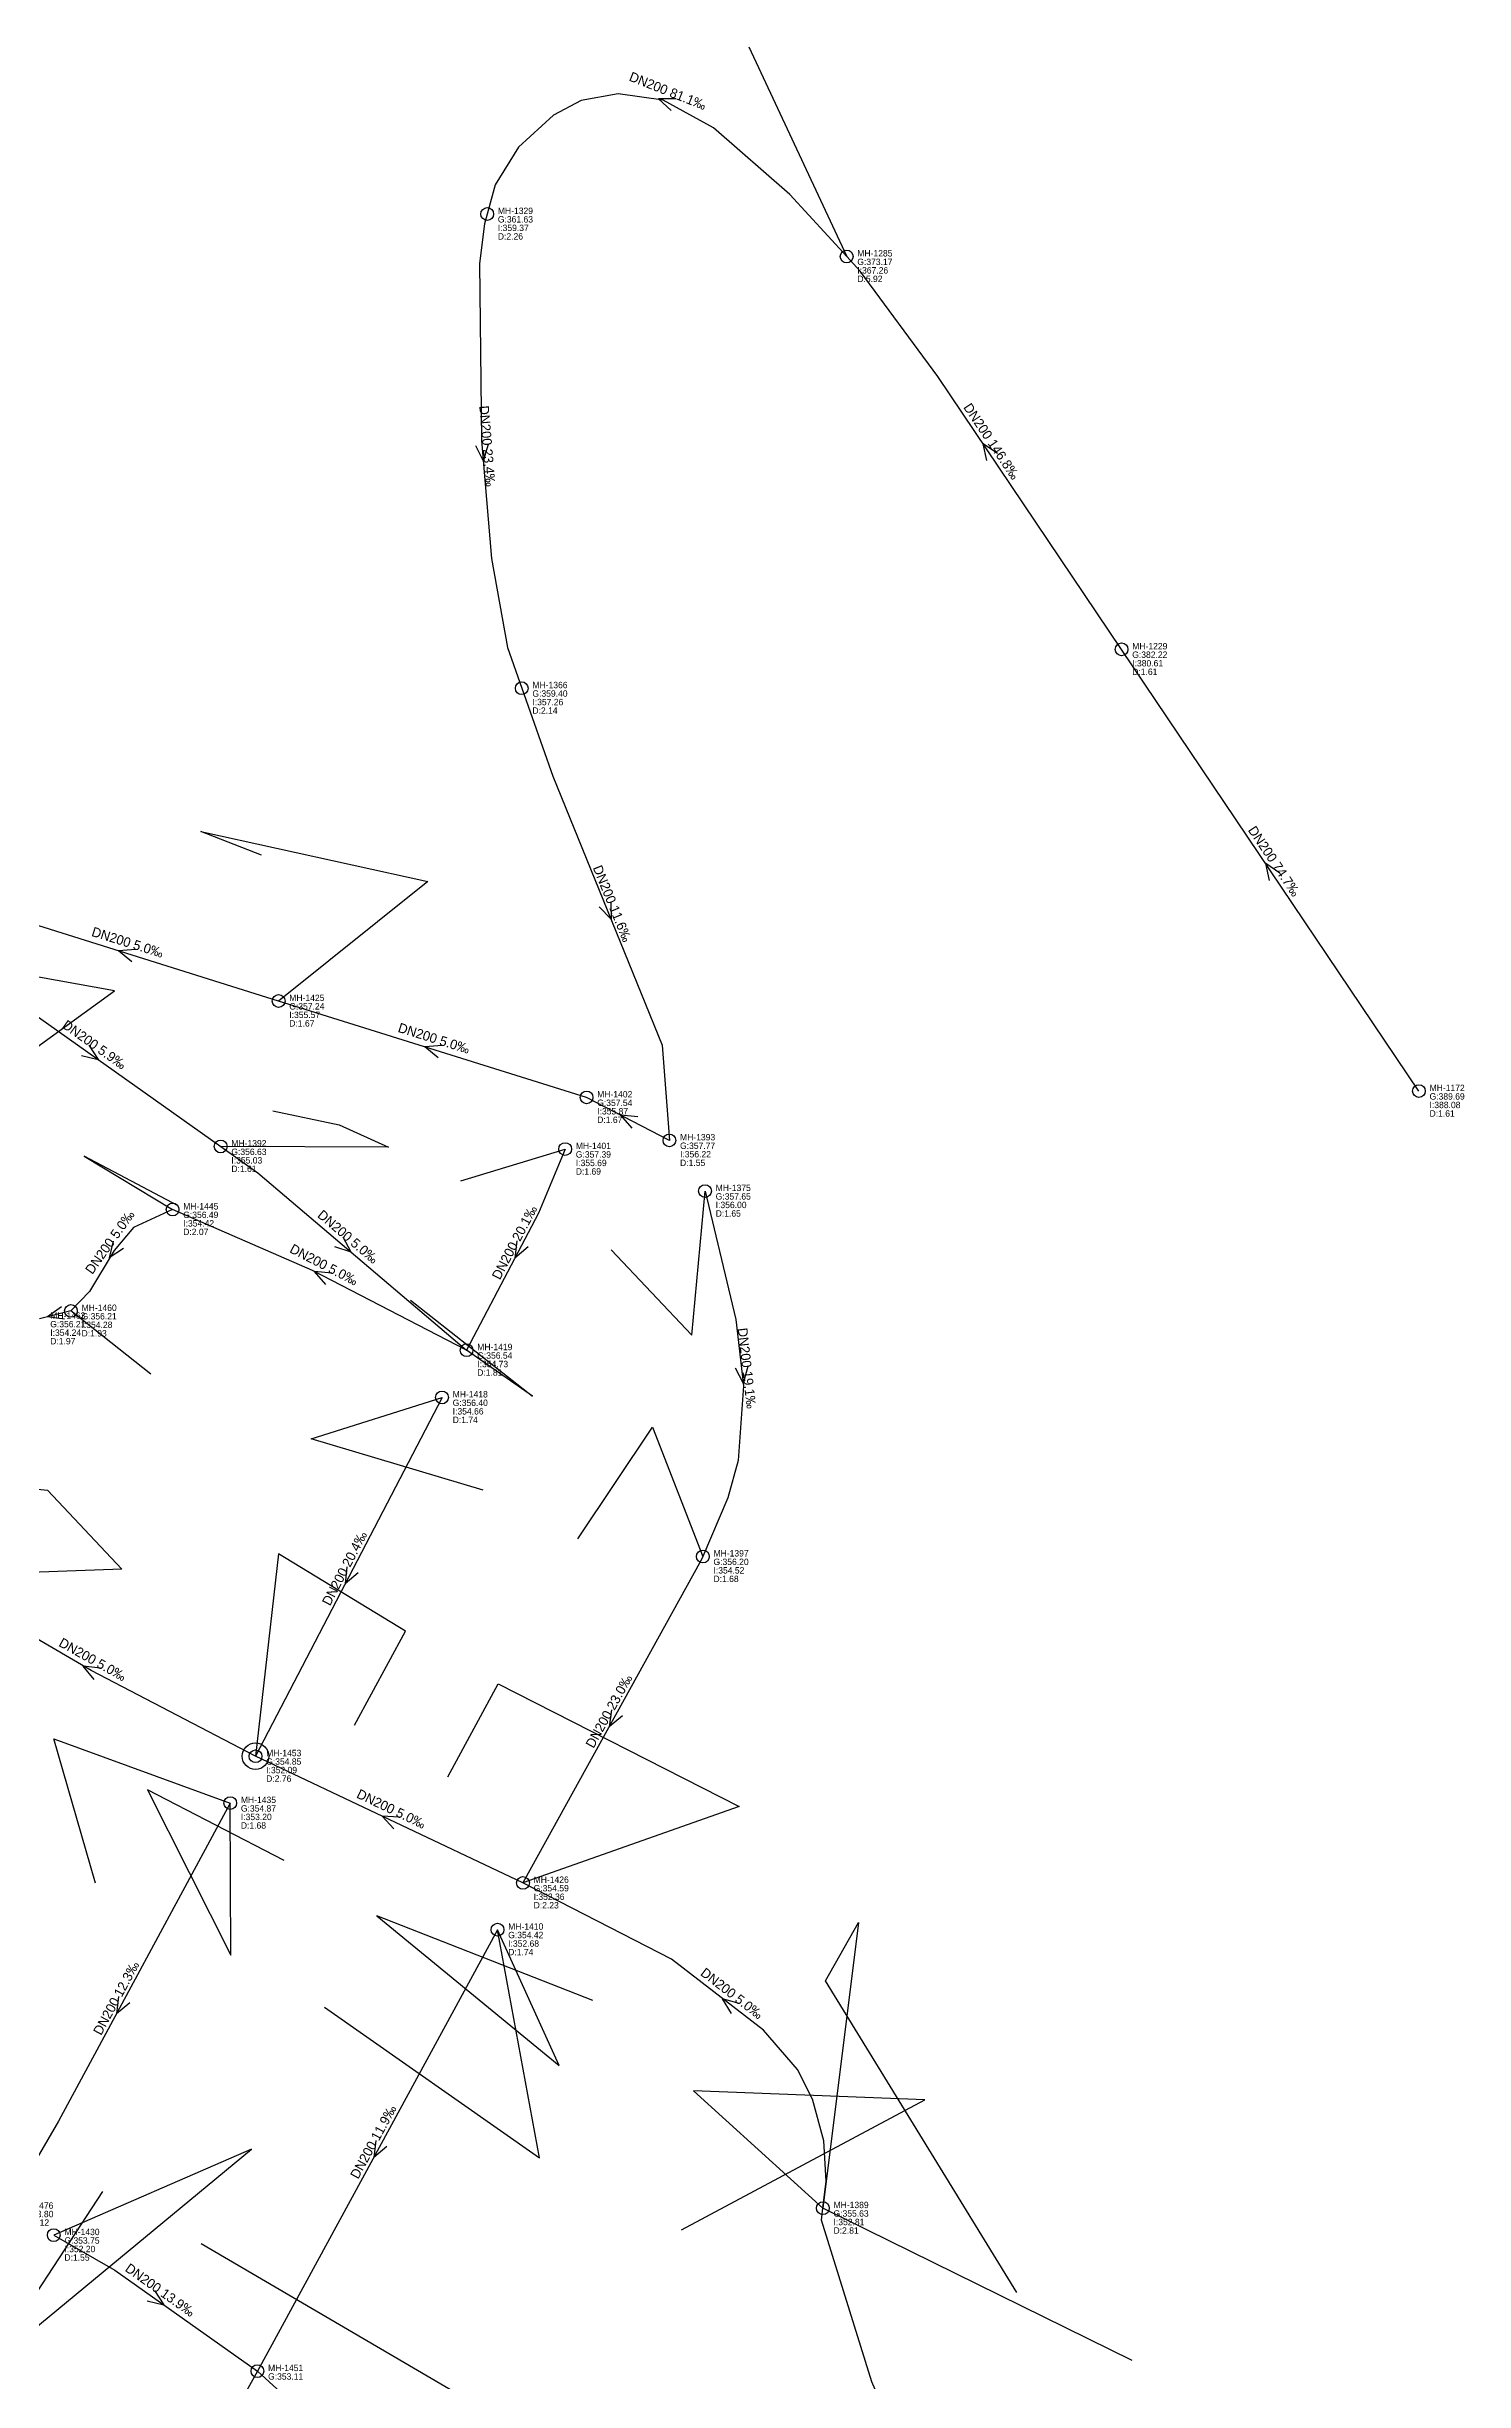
# Model space of a CAD drawing. Header units: metres. Extents: x 449900 to 451990, y 2566732 to 2570847.
# Drawn here: x 451014 to 451280.3, y 2567263.4 to 2567701.8 of the extents above; entities that cross this region are included whole.
import ezdxf
from ezdxf.enums import TextEntityAlignment as Align

# ---------------------------------------------------------------- set-up
doc = ezdxf.new("R2010")
doc.units = ezdxf.units.M
for name, color, linetype in [('SEW-DROP', 6, 'Continuous'), ('SEW-LABEL', 2, 'Continuous'), ('SEW-MH', 7, 'Continuous'), ('SEW-MH-LABEL', 8, 'Continuous'), ('SEW-PIPE-DN200', 3, 'Continuous'), ('SEW-RIDER', 8, 'Continuous')]:
    doc.layers.add(name, color=color, linetype=linetype)

msp = doc.modelspace()

# ---------------------------------------------------------------- linework, layer by layer
at = {"layer": 'SEW-DROP'}
msp.add_circle((451053.25, 2567380.76), 2.5, dxfattribs=at)
at = {"layer": 'SEW-LABEL'}
for p, q in [((451132.19, 2567692.06), (451128.96, 2567692.05)), ((451131.3, 2567689.83), (451128.96, 2567692.05)), ((451094.58, 2567626.94), (451096.02, 2567624.05)), ((451096.97, 2567627.14), (451096.02, 2567624.05)), ((451190.58, 2567624.1), (451189.9, 2567627.26)), ((451192.57, 2567625.44), (451189.9, 2567627.26)), ((451243.66, 2567545.24), (451242.98, 2567548.4)), ((451245.65, 2567546.58), (451242.98, 2567548.4)), ((451117.77, 2567540.31), (451120.01, 2567537.98)), ((451119.99, 2567541.22), (451120.01, 2567537.98)), ((451030.75, 2567532.27), (451027.53, 2567532.02)), ((451030.03, 2567529.98), (451027.53, 2567532.02)), ((451020.56, 2567512.36), (451023.7, 2567511.61)), ((451021.95, 2567514.32), (451023.7, 2567511.61)), ((451088.29, 2567514.24), (451085.07, 2567514)), ((451087.58, 2567511.95), (451085.07, 2567514)), ((451123.98, 2567498.7), (451121.87, 2567501.15)), ((451125.08, 2567500.83), (451121.87, 2567501.15)), ((451026.5, 2567477.52), (451025.75, 2567474.38)), ((451069.67, 2567478.33), (451071.17, 2567475.47)), ((451102.31, 2567477.54), (451101.98, 2567474.32)), ((451028.46, 2567476.14), (451025.75, 2567474.38)), ((451068.11, 2567476.5), (451071.17, 2567475.47)), ((451104.44, 2567476.42), (451101.98, 2567474.32)), ((451066.47, 2567469.33), (451064.35, 2567471.77)), ((451067.57, 2567471.46), (451064.35, 2567471.77)), ((451016.8, 2567465.18), (451014.19, 2567463.29)), ((451017.39, 2567462.86), (451014.19, 2567463.29)), ((451143.3, 2567453.68), (451144.83, 2567450.84)), ((451145.68, 2567453.95), (451144.83, 2567450.84)), ((451070.39, 2567416.33), (451070.07, 2567413.12)), ((451072.52, 2567415.23), (451070.07, 2567413.12)), ((451022.95, 2567395.17), (451020.91, 2567397.68)), ((451024.11, 2567397.27), (451020.91, 2567397.68)), ((451120.08, 2567389.5), (451119.68, 2567386.29)), ((451122.18, 2567388.34), (451119.68, 2567386.29)), ((451079.21, 2567367.14), (451077.01, 2567369.51)), ((451080.23, 2567369.31), (451077.01, 2567369.51)), ((451027.53, 2567335.61), (451027.16, 2567332.4)), ((451029.64, 2567334.47), (451027.16, 2567332.4)), ((451142.63, 2567332.44), (451140.98, 2567335.22)), ((451144.09, 2567334.34), (451140.98, 2567335.22)), ((451075.83, 2567308.61), (451075.45, 2567305.41)), ((451077.93, 2567307.47), (451075.45, 2567305.41)), ((451034.29, 2567280.42), (451036.05, 2567277.71)), ((451032.91, 2567278.46), (451036.05, 2567277.71))]:
    msp.add_line(p, q, dxfattribs=at)
at = {"layer": 'SEW-MH'}
for centre in [(451096.76, 2567670.41), (451164.27, 2567662.43), (451215.9, 2567588.64), (451103.25, 2567581.35), (451057.59, 2567522.6), (451115.42, 2567504.49), (451271.74, 2567505.68), (451046.71, 2567495.28), (451111.4, 2567494.79), (451130.98, 2567496.42), (451137.67, 2567486.9), (451037.67, 2567483.44), (451018.58, 2567464.39), (451092.89, 2567457.02), (451088.28, 2567448.14), (451137.26, 2567418.27), (451053.25, 2567380.76), (451048.5, 2567371.96), (451103.48, 2567356.97), (451098.7, 2567348.18), (451159.8, 2567295.88), (451015.36, 2567290.81), (451053.61, 2567265.27)]:
    msp.add_circle(centre, 1.2, dxfattribs=at)
at = {"layer": 'SEW-PIPE-DN200'}
for points in [[(451164.27, 2567662.43), (451153.6, 2567674.06), (451139.27, 2567686.6), (451129.81, 2567691.79), (451121.35, 2567692.98), (451114.43, 2567691.74), (451109.19, 2567688.98), (451102.64, 2567682.94), (451098.25, 2567675.87), (451096.76, 2567670.41)], [(451096.76, 2567670.41), (451096.26, 2567668.55), (451095.34, 2567661.12), (451095.71, 2567627.86), (451097.55, 2567605.69), (451100.55, 2567589.02), (451103.25, 2567581.35)], [(451215.9, 2567588.64), (451181.39, 2567639.9), (451166.82, 2567659.65), (451164.27, 2567662.43)], [(451271.74, 2567505.68), (451215.9, 2567588.64)], [(451103.25, 2567581.35), (451109.07, 2567564.85), (451129.64, 2567514.33), (451130.98, 2567496.42)], [(451057.59, 2567522.6), (451000.33, 2567540.54)], [(450998.24, 2567529.66), (451046.71, 2567495.28)], [(451115.42, 2567504.49), (451057.59, 2567522.6)], [(451130.98, 2567496.42), (451115.42, 2567504.49)], [(451046.71, 2567495.28), (451053.68, 2567490.34), (451092.89, 2567457.02)], [(451111.4, 2567494.79), (451106.41, 2567482.76), (451092.89, 2567457.02)], [(451137.67, 2567486.9), (451143.48, 2567462.8), (451144.89, 2567450.31), (451143.91, 2567436.3), (451141.94, 2567429.27), (451137.26, 2567418.27)], [(451037.67, 2567483.44), (451037.67, 2567483.44), (451030.35, 2567480.04), (451026.69, 2567475.74), (451022.08, 2567468.04), (451018.58, 2567464.39)], [(451092.89, 2567457.02), (451063.97, 2567471.97), (451037.67, 2567483.44)], [(451018.58, 2567464.39), (451018.58, 2567464.39), (451012.7, 2567462.91)], [(451088.28, 2567448.14), (451053.25, 2567380.76)], [(451137.26, 2567418.27), (451136.96, 2567417.56), (451103.48, 2567356.97)], [(451053.25, 2567380.76), (451022.36, 2567396.87), (450992, 2567414.6)], [(451103.48, 2567356.97), (451053.25, 2567380.76)], [(451048.5, 2567371.96), (451016.26, 2567312.21), (451006.69, 2567295.78)], [(451159.8, 2567295.88), (451160.42, 2567300.96), (451160, 2567308.52), (451157.88, 2567316.37), (451155.03, 2567321.92), (451148.68, 2567329.29), (451131.35, 2567342.64), (451103.48, 2567356.97)], [(451098.7, 2567348.18), (451073.34, 2567301.52), (451053.61, 2567265.27)], [(451190.55, 2567208.43), (451190.37, 2567213.03), (451188.97, 2567218.08), (451171.89, 2567256.63), (451168.97, 2567263.24), (451159.53, 2567293.61), (451159.8, 2567295.88)], [(451015.36, 2567290.81), (451026.81, 2567284.25), (451053.61, 2567265.27)], [(451053.61, 2567265.27), (451030.07, 2567223.09), (451025.16, 2567212.27)]]:
    msp.add_lwpolyline(points, dxfattribs=at)
at = {"layer": 'SEW-RIDER'}
for points in [[(451145.88, 2567701.83), (451164.27, 2567662.43)], [(451054.36, 2567549.97), (451042.99, 2567554.41), (451085.6, 2567545.02), (451057.59, 2567522.6)], [(450976.67, 2567531.44), (451000.05, 2567505.17), (451026.75, 2567524.53), (450998.24, 2567529.66)], [(451056.5, 2567501.99), (451068.96, 2567499.33), (451078.22, 2567495.13), (451046.71, 2567495.28)], [(451038.73, 2567484.14), (451021.09, 2567493.48), (451037.67, 2567483.44)], [(451091.83, 2567488.82), (451111.4, 2567494.79)], [(451120.05, 2567475.87), (451135.17, 2567459.81), (451137.67, 2567486.9)], [(451033.6, 2567452.51), (451018.58, 2567464.39)], [(451082.37, 2567466.44), (451105.29, 2567448.41), (451092.89, 2567457.02)], [(451096, 2567430.72), (451063.73, 2567440.38), (451088.28, 2567448.14)], [(451113.75, 2567421.6), (451127.81, 2567442.57), (451137.26, 2567418.27)], [(450988.72, 2567433.22), (451014.2, 2567430.76), (451028.17, 2567415.88), (450992, 2567414.6)], [(451071.81, 2567386.61), (451081.41, 2567404.22), (451057.59, 2567418.79), (451053.25, 2567380.76)], [(451089.35, 2567376.89), (451098.83, 2567394.36), (451144.11, 2567371.31), (451103.48, 2567356.97)], [(451023.22, 2567356.93), (451015.37, 2567384), (451048.5, 2567371.96)], [(451058.62, 2567361.16), (451032.94, 2567374.44), (451048.64, 2567343.41), (451048.5, 2567371.96)], [(451116.62, 2567334.85), (451076.05, 2567350.77), (451110.3, 2567322.67), (451098.7, 2567348.18)], [(451066.22, 2567333.63), (451106.6, 2567305.35), (451098.7, 2567348.18)], [(451196.24, 2567280.01), (451160.31, 2567338.55), (451166.47, 2567349.52), (451159.8, 2567295.88)], [(451133.24, 2567291.83), (451178.98, 2567316.25), (451135.51, 2567317.9), (451159.8, 2567295.88)], [(451024.51, 2567299.04), (451002.86, 2567265.93), (451052.48, 2567306.94), (451015.36, 2567290.81)], [(451217.9, 2567267.26), (451159.8, 2567295.88)], [(451043.06, 2567289.26), (451100.11, 2567255.83), (451103.98, 2567219.24), (451053.61, 2567265.27)]]:
    msp.add_lwpolyline(points, dxfattribs=at)

# ---------------------------------------------------------------- texts
at = {"layer": 'SEW-LABEL'}
for s, rotation, p in [('DN200 81.1‰', 338.4011, (451130.35, 2567692.7)), ('DN200 23.4‰', -85.2413, (451095.9, 2567626.75)), ('DN200 146.8‰', 303.9444, (451190.74, 2567627.22)), ('DN200 74.7‰', 303.9444, (451243.82, 2567548.36)), ('DN200 11.6‰', -67.8402, (451119.44, 2567540.57)), ('DN200 5.0‰', 342.6074, (451028.96, 2567532.77)), ('DN200 5.9‰', -35.3452, (451022.48, 2567513.67)), ('DN200 5.0‰', 342.6074, (451086.5, 2567514.75)), ('DN200 5.0‰', 54.7078, (451026.62, 2567476.81)), ('DN200 5.0‰', -40.3639, (451070.03, 2567477.64)), ('DN200 20.1‰', 62.2943, (451102.68, 2567476.85)), ('DN200 5.0‰', 332.7257, (451065.69, 2567472.28)), ('DN200 19.1‰', -83.5688, (451144.66, 2567453.53)), ('DN200 20.4‰', 62.534, (451070.76, 2567415.65)), ('DN200 5.0‰', 330.9766, (451022.22, 2567398.15)), ('DN200 23.0‰', 61.0756, (451120.41, 2567388.8)), ('DN200 5.0‰', 334.6569, (451078.36, 2567370.06)), ('DN200 12.3‰', 61.6517, (451027.87, 2567334.92)), ('DN200 5.0‰', 322.3834, (451142.17, 2567335.5)), ('DN200 11.9‰', 61.4721, (451076.16, 2567307.92)), ('DN200 13.9‰', -35.304, (451034.82, 2567279.77))]:
    msp.add_text(s, height=1.8, rotation=rotation, dxfattribs=at).set_placement(p, align=Align.CENTER)
at = {"layer": 'SEW-MH-LABEL'}
for s, p in [('MH-1329', (451098.76, 2567670.41)), ('G:361.63', (451098.76, 2567668.81)), ('D:2.26', (451098.76, 2567665.61)), ('I:359.37', (451098.76, 2567667.21)), ('G:373.17', (451166.27, 2567660.83)), ('MH-1285', (451166.27, 2567662.43)), ('D:5.92', (451166.27, 2567657.63)), ('I:367.26', (451166.27, 2567659.23)), ('G:382.22', (451217.9, 2567587.04)), ('MH-1229', (451217.9, 2567588.64)), ('MH-1366', (451105.25, 2567581.35)), ('D:1.61', (451217.9, 2567583.84)), ('I:380.61', (451217.9, 2567585.44)), ('G:359.40', (451105.25, 2567579.75)), ('I:357.26', (451105.25, 2567578.15)), ('D:2.14', (451105.25, 2567576.55)), ('G:357.24', (451059.59, 2567521)), ('MH-1425', (451059.59, 2567522.6)), ('D:1.67', (451059.59, 2567517.8)), ('I:355.57', (451059.59, 2567519.4)), ('G:357.54', (451117.42, 2567502.89)), ('MH-1402', (451117.42, 2567504.49)), ('G:389.69', (451273.74, 2567504.08)), ('MH-1172', (451273.74, 2567505.68)), ('I:388.08', (451273.74, 2567502.48)), ('D:1.67', (451117.42, 2567499.69)), ('I:355.87', (451117.42, 2567501.29)), ('D:1.61', (451273.74, 2567500.88)), ('G:356.63', (451048.71, 2567493.68)), ('MH-1392', (451048.71, 2567495.28)), ('MH-1401', (451113.4, 2567494.79)), ('G:357.77', (451132.98, 2567494.82)), ('MH-1393', (451132.98, 2567496.42)), ('D:1.61', (451048.71, 2567490.48)), ('I:355.03', (451048.71, 2567492.08)), ('G:357.39', (451113.4, 2567493.19)), ('D:1.69', (451113.4, 2567489.99)), ('I:355.69', (451113.4, 2567491.59)), ('D:1.55', (451132.98, 2567491.62)), ('I:356.22', (451132.98, 2567493.22)), ('G:357.65', (451139.67, 2567485.3)), ('MH-1375', (451139.67, 2567486.9)), ('G:356.49', (451039.67, 2567481.84)), ('MH-1445', (451039.67, 2567483.44)), ('D:1.65', (451139.67, 2567482.1)), ('I:356.00', (451139.67, 2567483.7)), ('D:2.07', (451039.67, 2567478.64)), ('I:354.42', (451039.67, 2567480.24)), ('MH-1463', (451014.7, 2567462.91)), ('MH-1460', (451020.58, 2567464.39)), ('G:356.21', (451014.7, 2567461.31)), ('I:354.24', (451014.7, 2567459.71)), ('G:356.21', (451020.58, 2567462.79)), ('D:1.93', (451020.58, 2567459.59)), ('I:354.28', (451020.58, 2567461.19)), ('D:1.97', (451014.7, 2567458.11)), ('G:356.54', (451094.89, 2567455.42)), ('MH-1419', (451094.89, 2567457.02)), ('D:1.81', (451094.89, 2567452.22)), ('I:354.73', (451094.89, 2567453.82)), ('G:356.40', (451090.28, 2567446.54)), ('MH-1418', (451090.28, 2567448.14)), ('D:1.74', (451090.28, 2567443.34)), ('I:354.66', (451090.28, 2567444.94)), ('G:356.20', (451139.26, 2567416.67)), ('MH-1397', (451139.26, 2567418.27)), ('I:354.52', (451139.26, 2567415.07)), ('D:1.68', (451139.26, 2567413.47)), ('MH-1453', (451055.25, 2567380.76)), ('G:354.85', (451055.25, 2567379.16)), ('D:2.76', (451055.25, 2567375.96)), ('I:352.09', (451055.25, 2567377.56)), ('MH-1435', (451050.5, 2567371.96)), ('G:354.87', (451050.5, 2567370.36)), ('D:1.68', (451050.5, 2567367.16)), ('I:353.20', (451050.5, 2567368.76)), ('G:354.59', (451105.48, 2567355.37)), ('MH-1426', (451105.48, 2567356.97)), ('I:352.36', (451105.48, 2567353.77)), ('D:2.23', (451105.48, 2567352.17)), ('G:354.42', (451100.7, 2567346.58)), ('MH-1410', (451100.7, 2567348.18)), ('I:352.68', (451100.7, 2567344.98)), ('D:1.74', (451100.7, 2567343.38)), ('G:353.80', (451008.69, 2567294.18)), ('MH-1476', (451008.69, 2567295.78)), ('I:352.12', (451008.69, 2567292.58)), ('G:355.63', (451161.8, 2567294.28)), ('MH-1389', (451161.8, 2567295.88)), ('I:352.81', (451161.8, 2567292.68)), ('G:353.75', (451017.36, 2567289.21)), ('MH-1430', (451017.36, 2567290.81)), ('I:352.20', (451017.36, 2567287.61)), ('D:2.81', (451161.8, 2567291.08)), ('D:1.55', (451017.36, 2567286.01)), ('G:353.11', (451055.61, 2567263.67)), ('MH-1451', (451055.61, 2567265.27))]:
    msp.add_text(s, height=1.2, dxfattribs=at).set_placement(p)

doc.saveas('drawing.dxf')
